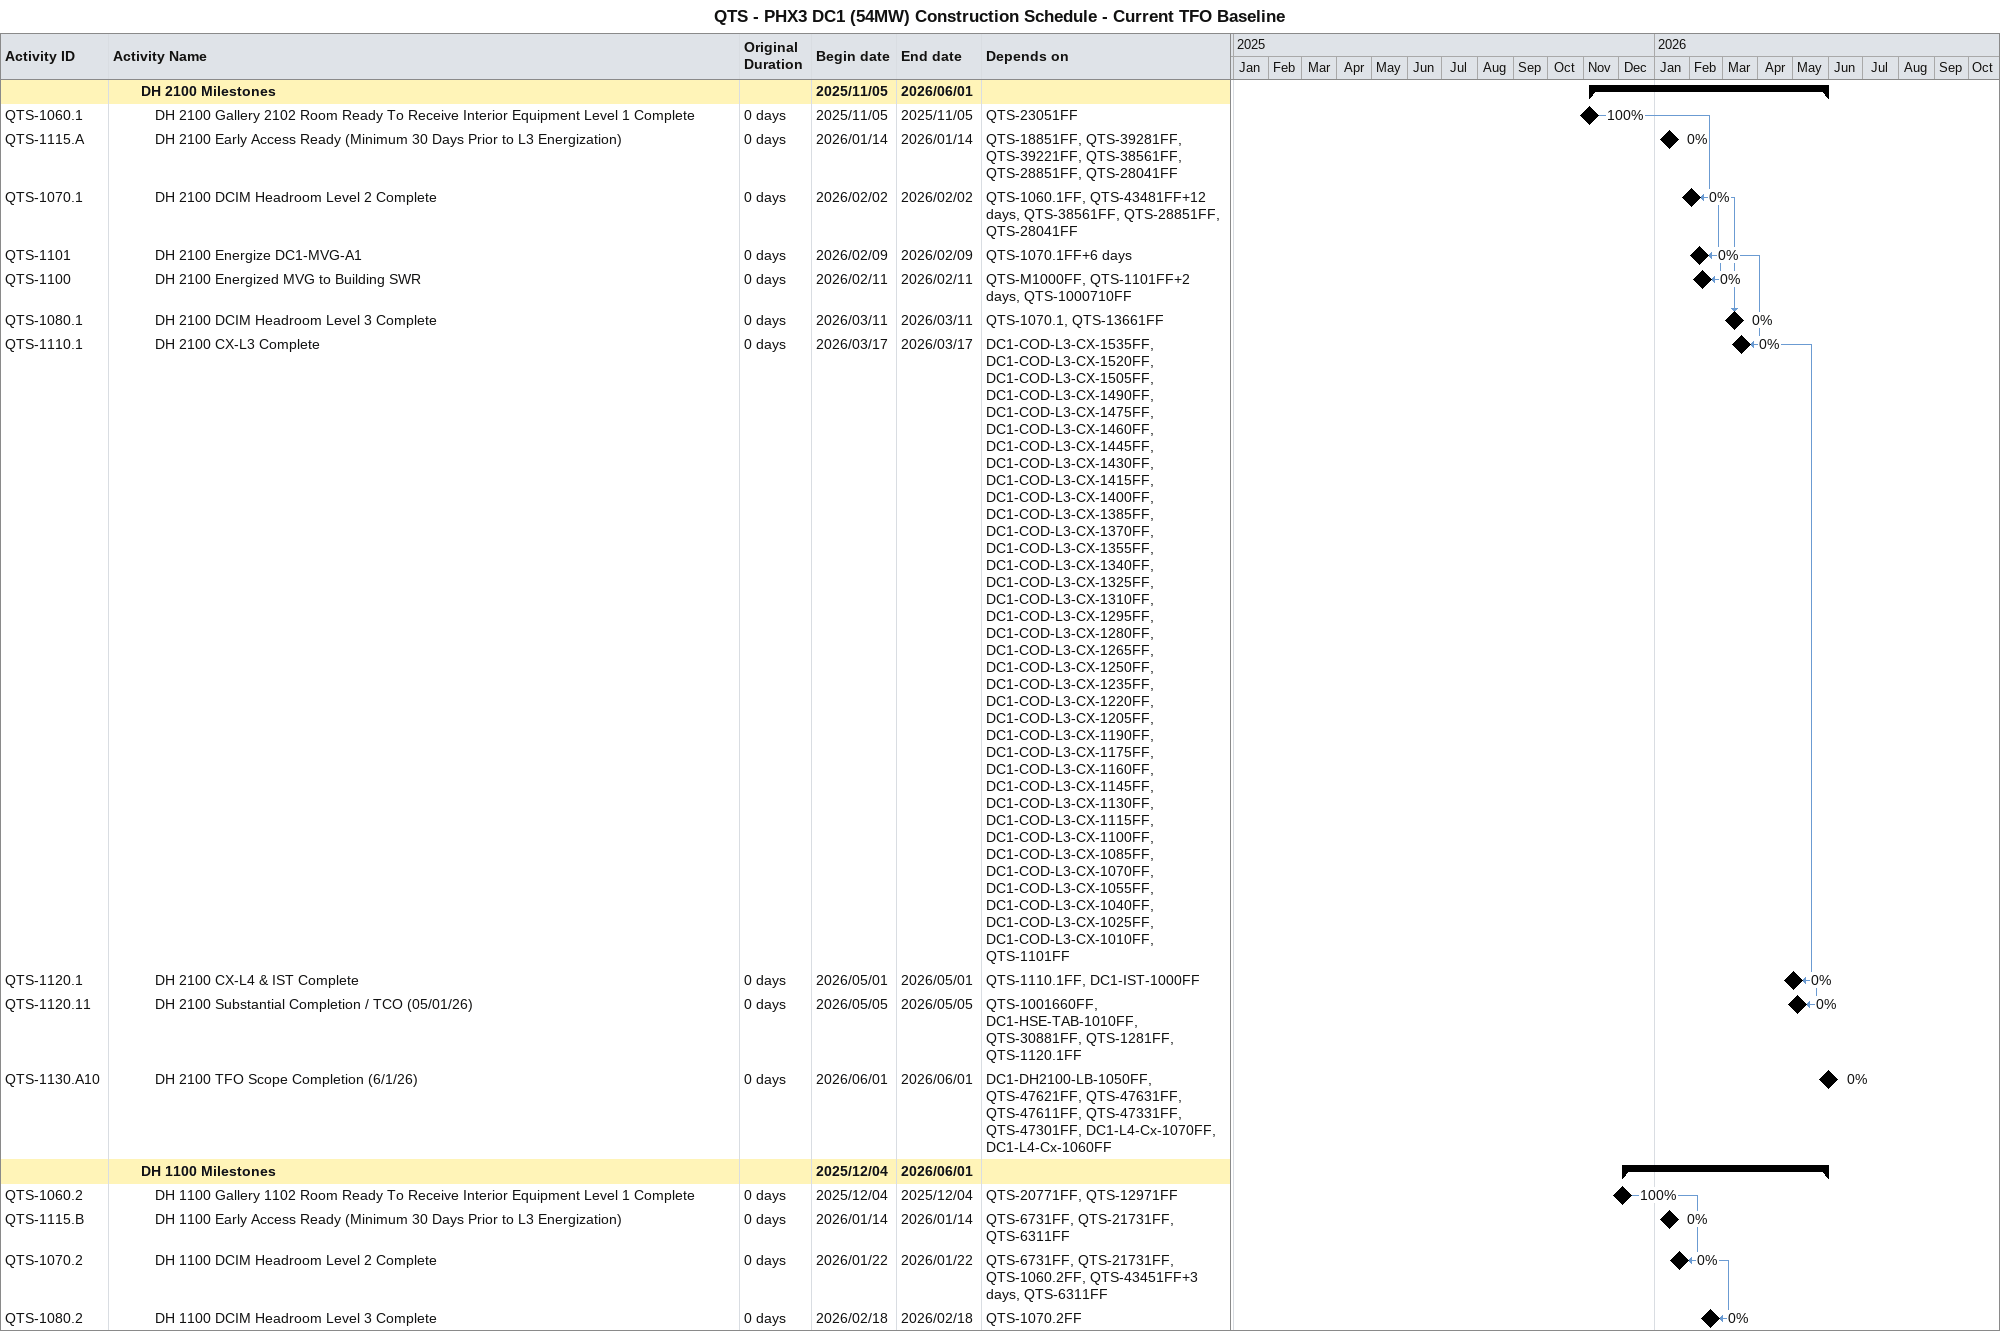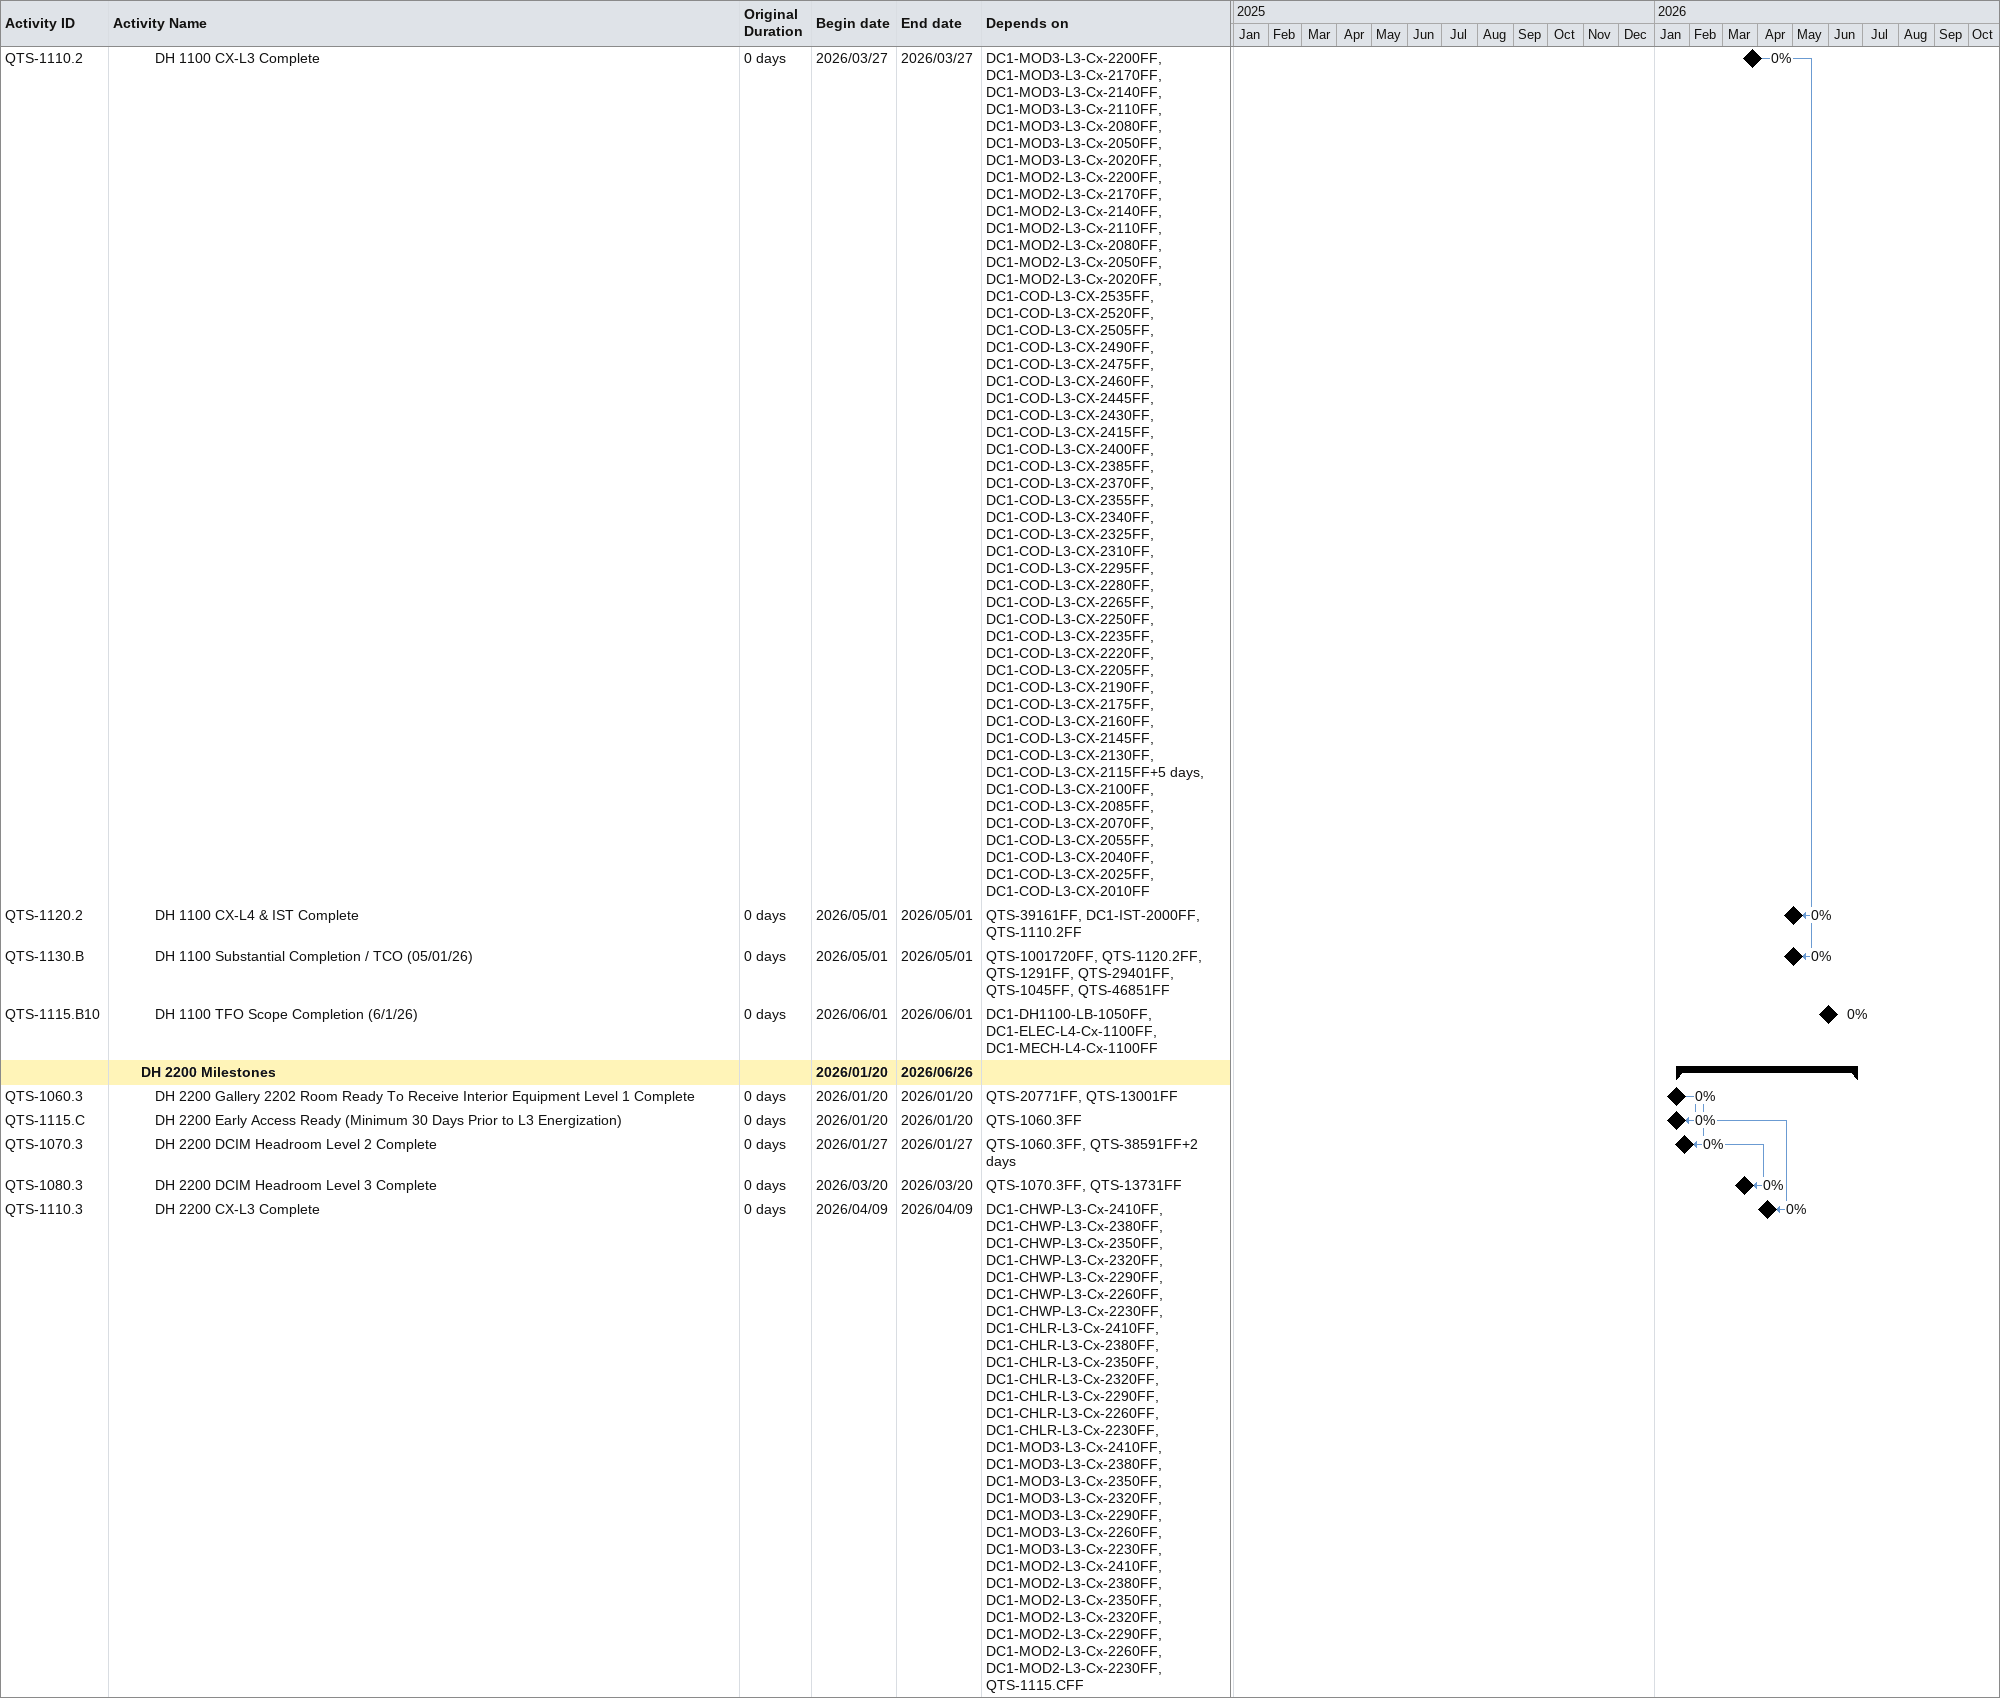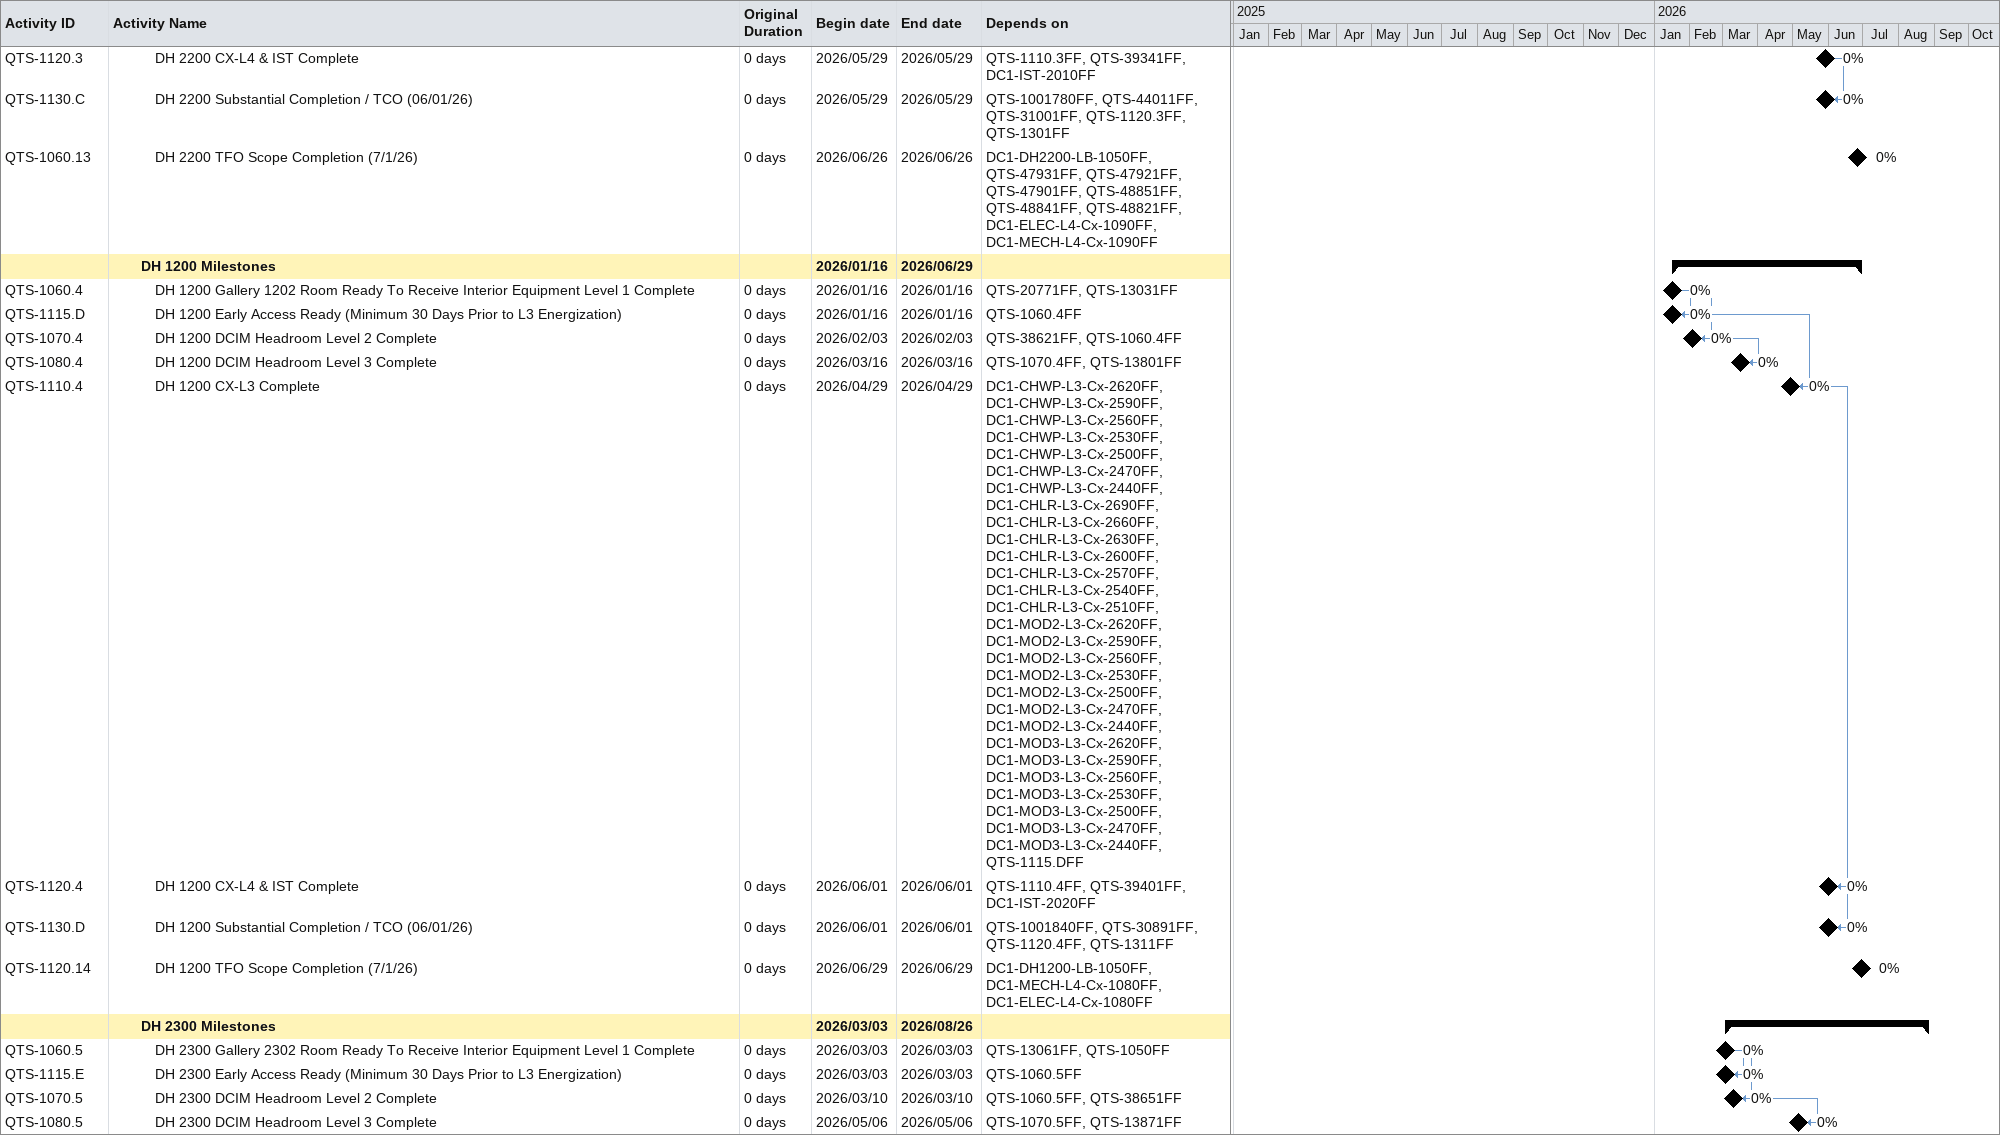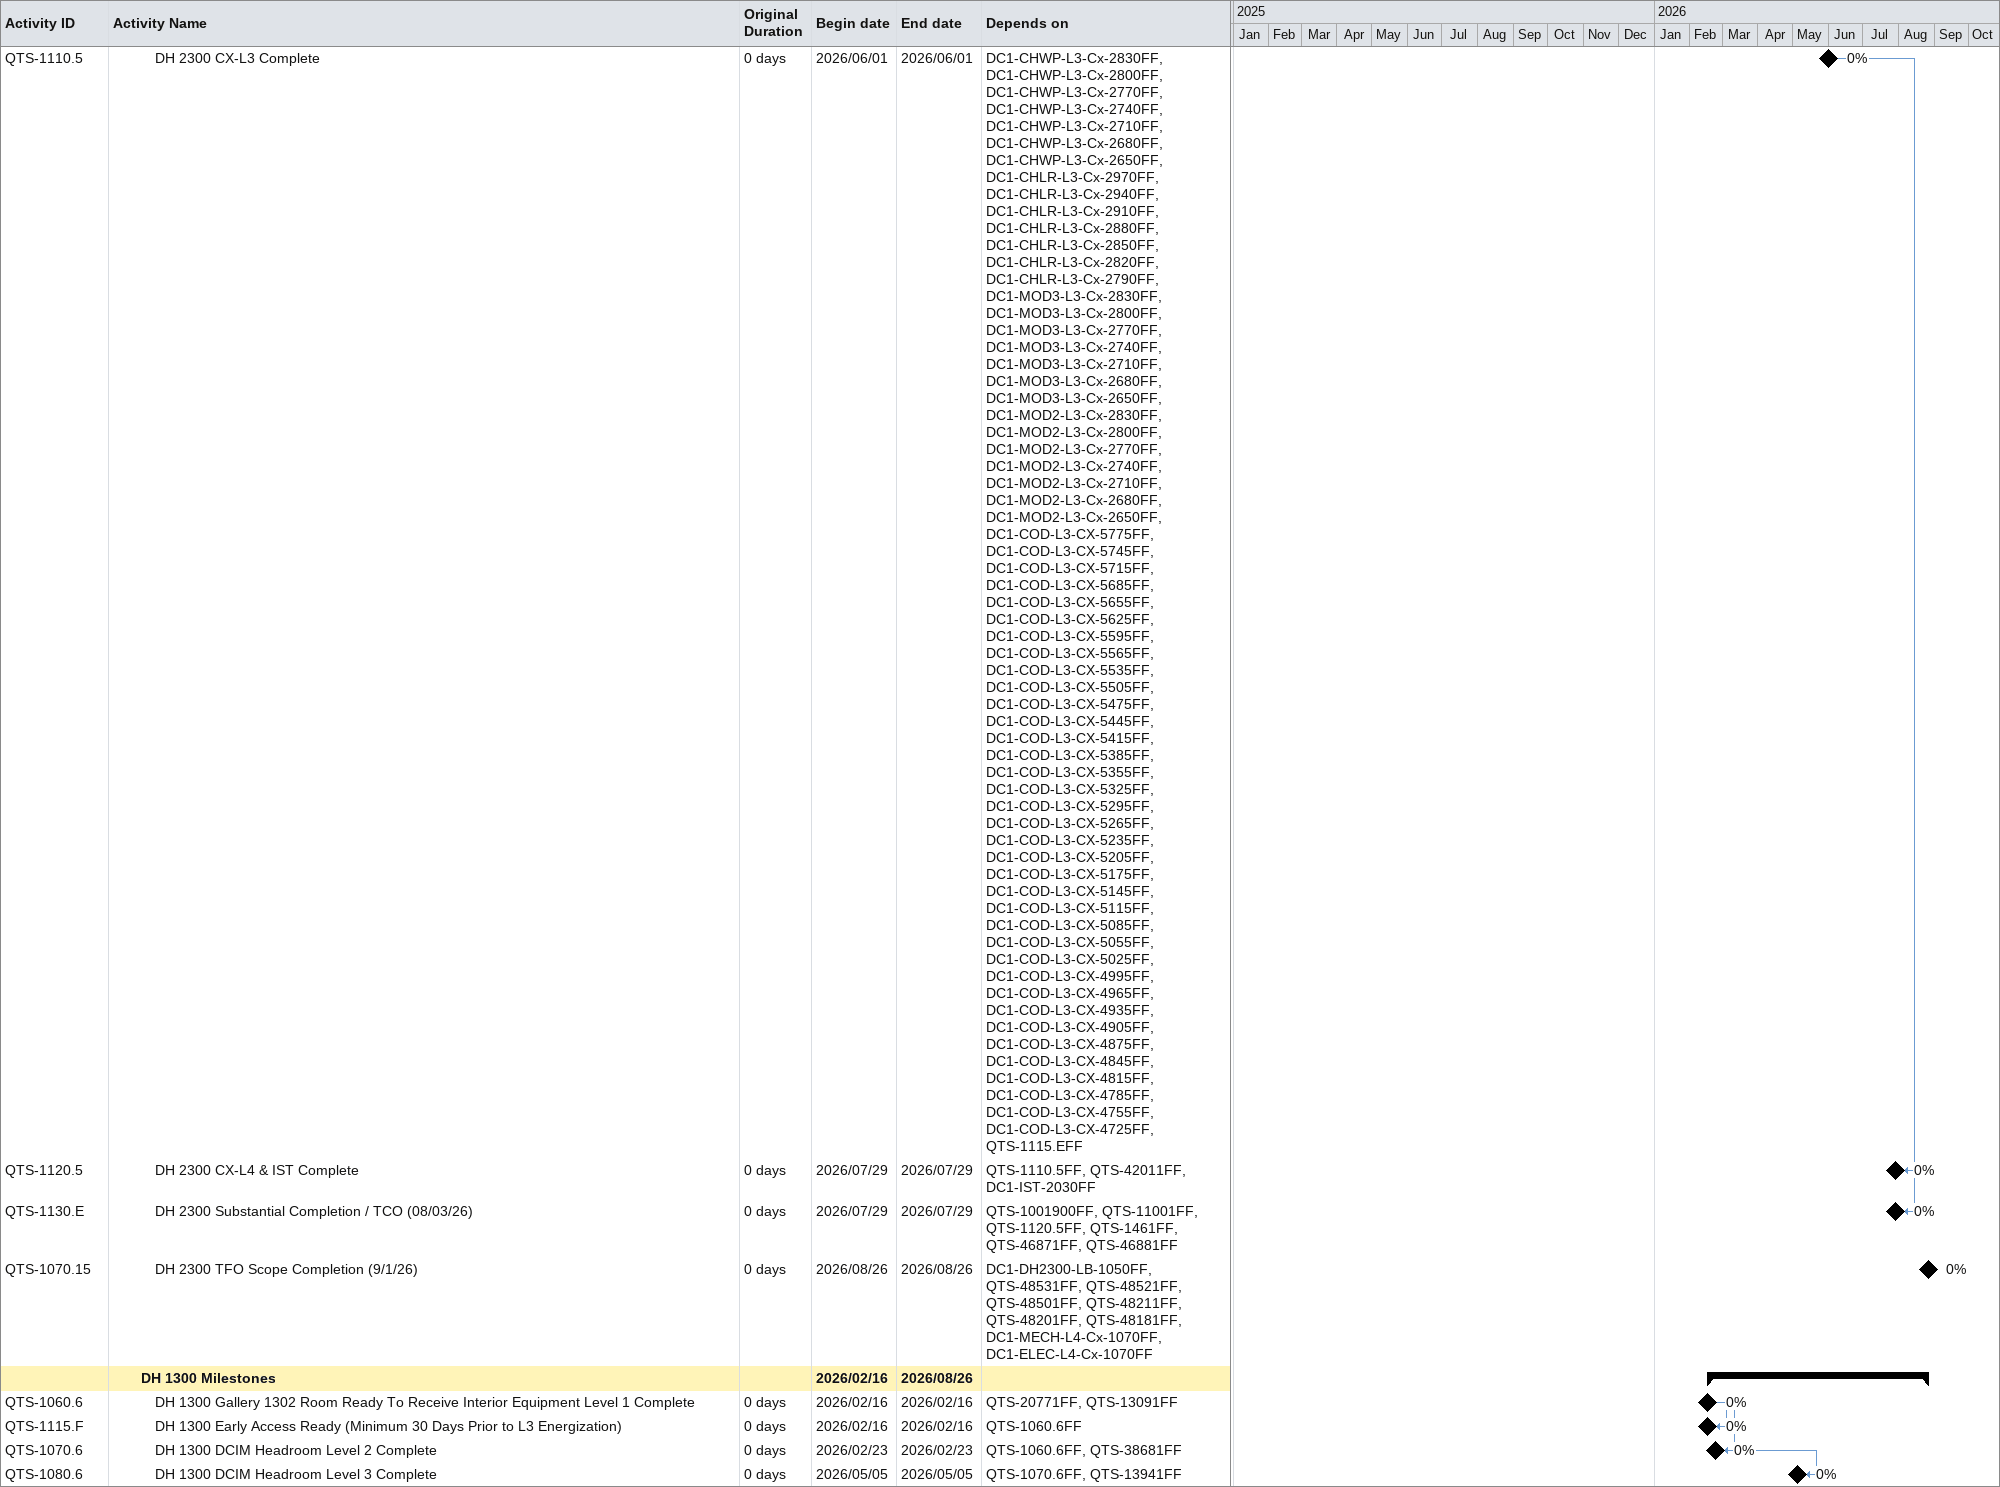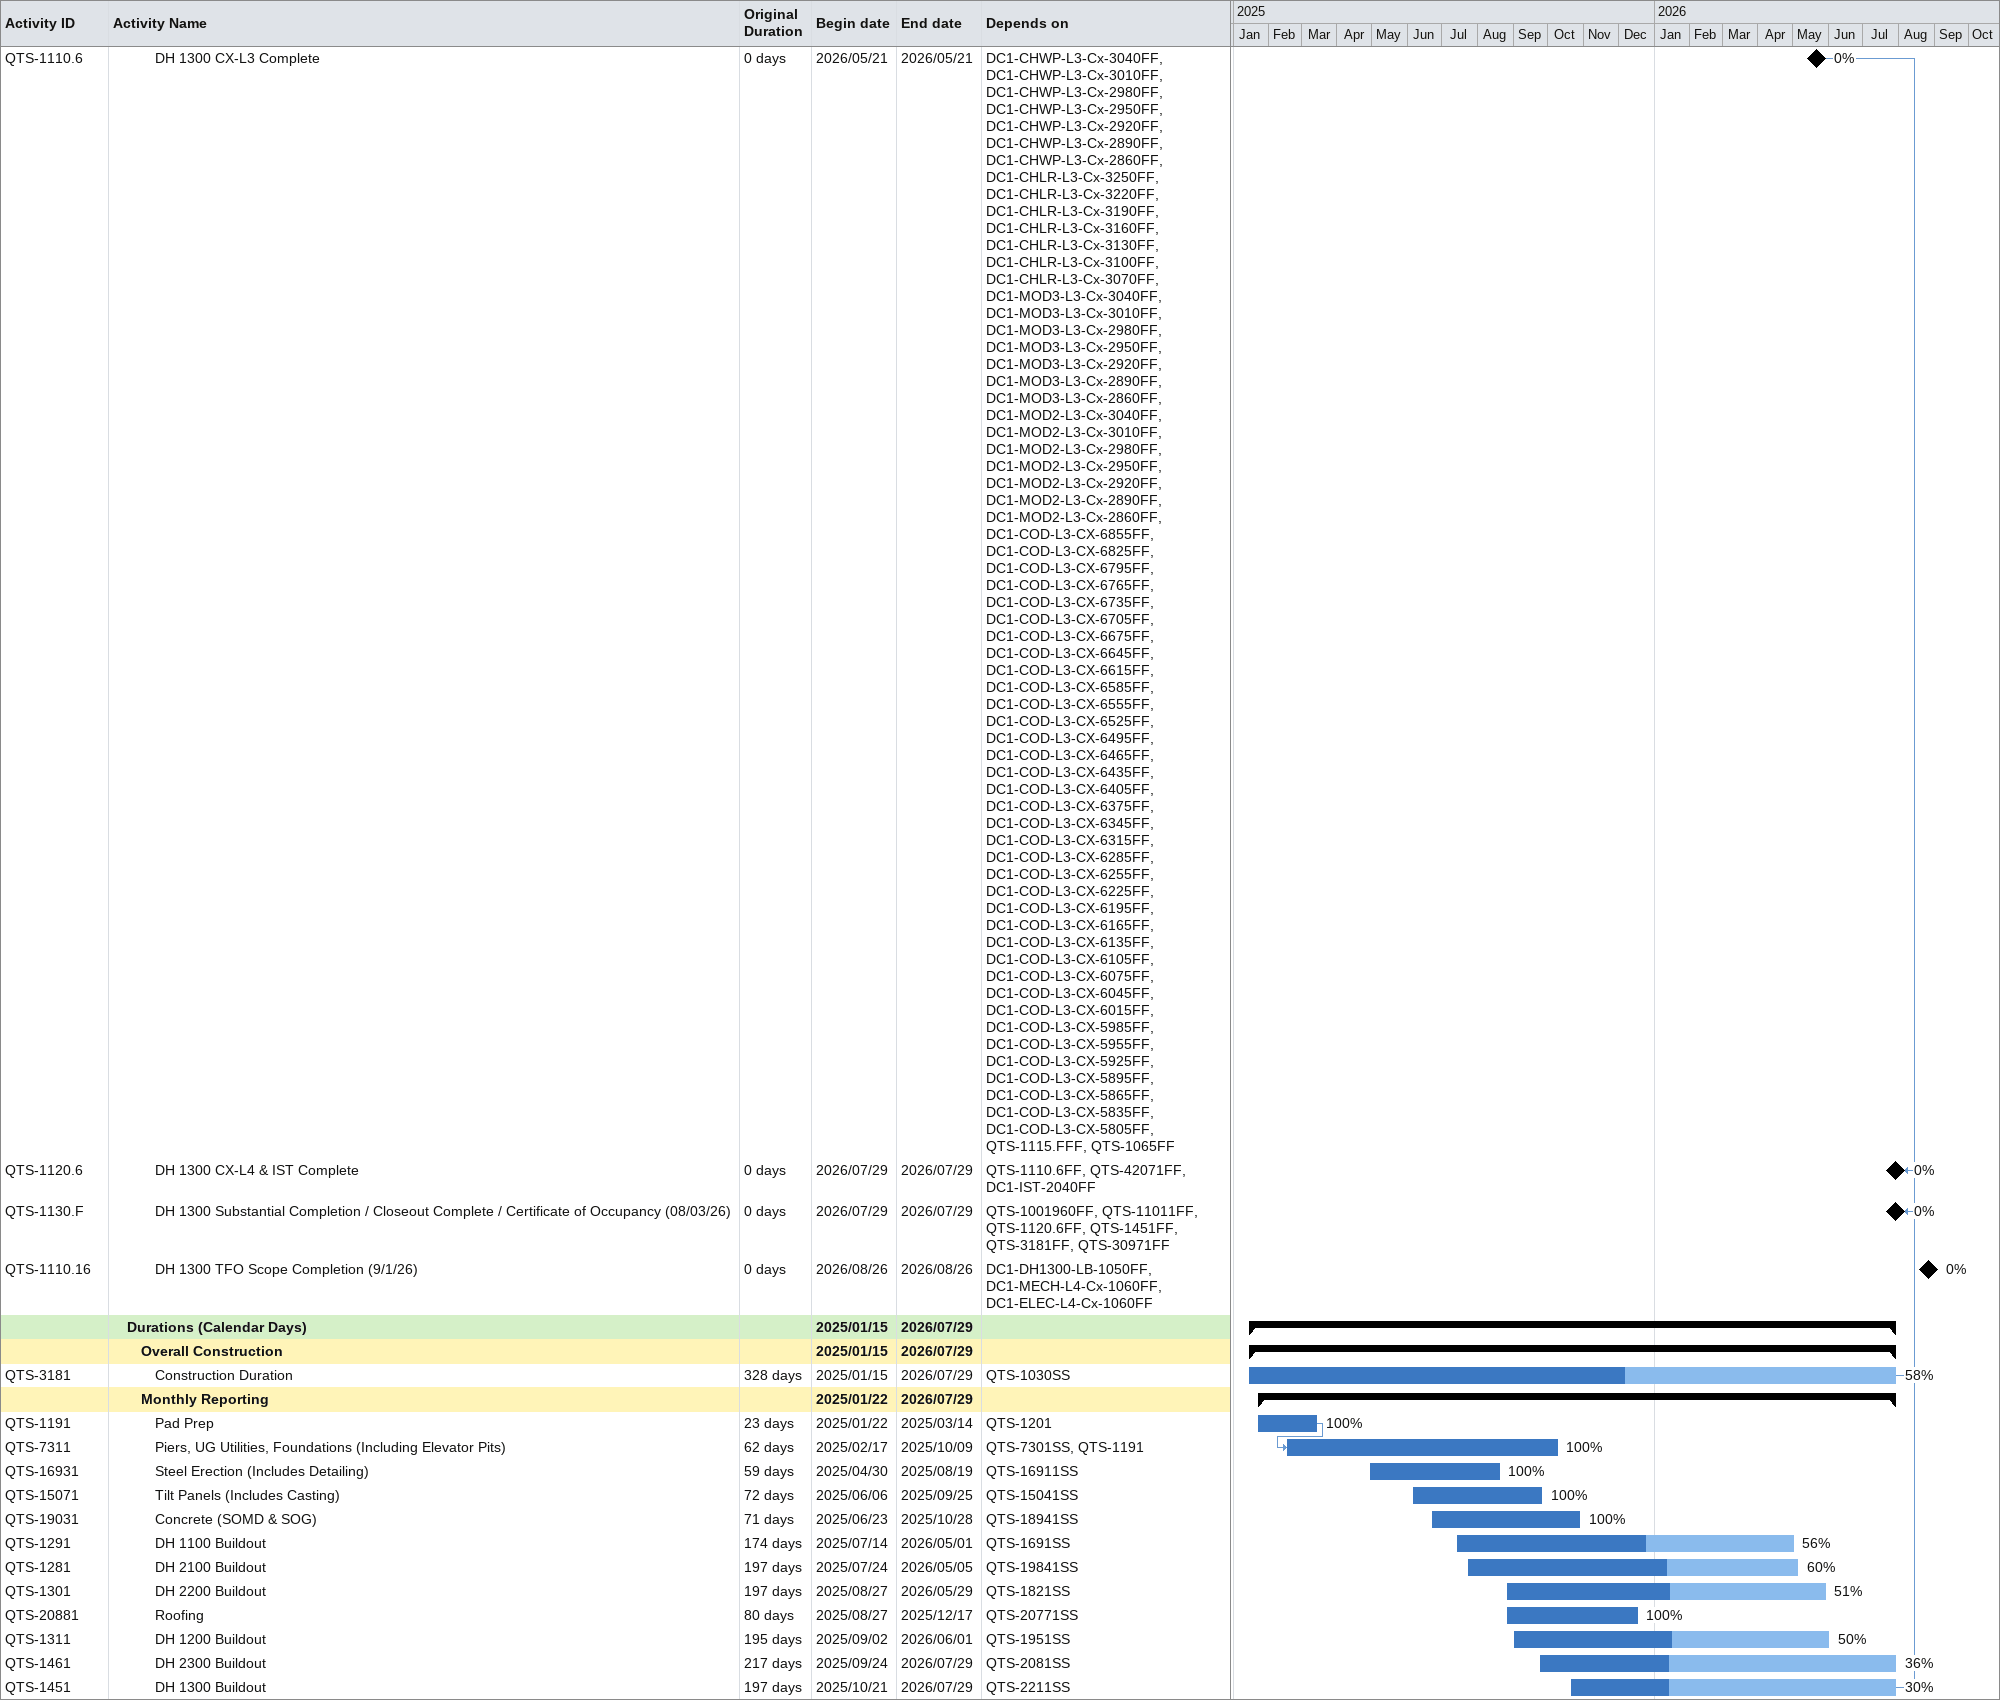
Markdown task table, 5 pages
QTS - PHX3 DC1 (54MW) Construction Schedule - Current TFO Baseline

| ID | Level | Task | Original duration | Start | Finish | Predecessors | % complete |
|---|---|---|---|---|---|---|---|
|  | 3 | **DH 2100 Milestones** |  | 2025-11-05 | 2026-06-01 |  |  |
| QTS-1060.1 | 4 | DH 2100 Gallery 2102 Room Ready To Receive Interior Equipment Level 1 Complete | 0d | 2025-11-05 | 2025-11-05 | QTS-23051FF | 100 |
| QTS-1115.A | 4 | DH 2100 Early Access Ready (Minimum 30 Days Prior to L3 Energization) | 0d | 2026-01-14 | 2026-01-14 | QTS-18851FF, QTS-39281FF, QTS-39221FF, QTS-38561FF, QTS-28851FF, QTS-28041FF | 0 |
| QTS-1070.1 | 4 | DH 2100 DCIM Headroom Level 2 Complete | 0d | 2026-02-02 | 2026-02-02 | QTS-1060.1FF, QTS-43481FF+12d, QTS-38561FF, QTS-28851FF, QTS-28041FF | 0 |
| QTS-1101 | 4 | DH 2100 Energize DC1-MVG-A1 | 0d | 2026-02-09 | 2026-02-09 | QTS-1070.1FF+6d | 0 |
| QTS-1100 | 4 | DH 2100 Energized MVG to Building SWR | 0d | 2026-02-11 | 2026-02-11 | QTS-M1000FF, QTS-1101FF+2d, QTS-1000710FF | 0 |
| QTS-1080.1 | 4 | DH 2100 DCIM Headroom Level 3 Complete | 0d | 2026-03-11 | 2026-03-11 | QTS-1070.1, QTS-13661FF | 0 |
| QTS-1110.1 | 4 | DH 2100 CX-L3 Complete | 0d | 2026-03-17 | 2026-03-17 | DC1-COD-L3-CX-1535FF, DC1-COD-L3-CX-1520FF, DC1-COD-L3-CX-1505FF, DC1-COD-L3-CX-1490FF, DC1-COD-L3-CX-1475FF, DC1-COD-L3-CX-1460FF, DC1-COD-L3-CX-1445FF, DC1-COD-L3-CX-1430FF, DC1-COD-L3-CX-1415FF, DC1-COD-L3-CX-1400FF, DC1-COD-L3-CX-1385FF, DC1-COD-L3-CX-1370FF, DC1-COD-L3-CX-1355FF, DC1-COD-L3-CX-1340FF, DC1-COD-L3-CX-1325FF, DC1-COD-L3-CX-1310FF, DC1-COD-L3-CX-1295FF, DC1-COD-L3-CX-1280FF, DC1-COD-L3-CX-1265FF, DC1-COD-L3-CX-1250FF, DC1-COD-L3-CX-1235FF, DC1-COD-L3-CX-1220FF, DC1-COD-L3-CX-1205FF, DC1-COD-L3-CX-1190FF, DC1-COD-L3-CX-1175FF, DC1-COD-L3-CX-1160FF, DC1-COD-L3-CX-1145FF, DC1-COD-L3-CX-1130FF, DC1-COD-L3-CX-1115FF, DC1-COD-L3-CX-1100FF, DC1-COD-L3-CX-1085FF, DC1-COD-L3-CX-1070FF, DC1-COD-L3-CX-1055FF, DC1-COD-L3-CX-1040FF, DC1-COD-L3-CX-1025FF, DC1-COD-L3-CX-1010FF, QTS-1101FF | 0 |
| QTS-1120.1 | 4 | DH 2100 CX-L4 & IST Complete | 0d | 2026-05-01 | 2026-05-01 | QTS-1110.1FF, DC1-IST-1000FF | 0 |
| QTS-1120.11 | 4 | DH 2100 Substantial Completion / TCO (05/01/26) | 0d | 2026-05-05 | 2026-05-05 | QTS-1001660FF, DC1-HSE-TAB-1010FF, QTS-30881FF, QTS-1281FF, QTS-1120.1FF | 0 |
| QTS-1130.A10 | 4 | DH 2100 TFO Scope Completion (6/1/26) | 0d | 2026-06-01 | 2026-06-01 | DC1-DH2100-LB-1050FF, QTS-47621FF, QTS-47631FF, QTS-47611FF, QTS-47331FF, QTS-47301FF, DC1-L4-Cx-1070FF, DC1-L4-Cx-1060FF | 0 |
|  | 3 | **DH 1100 Milestones** |  | 2025-12-04 | 2026-06-01 |  |  |
| QTS-1060.2 | 4 | DH 1100 Gallery 1102 Room Ready To Receive Interior Equipment Level 1 Complete | 0d | 2025-12-04 | 2025-12-04 | QTS-20771FF, QTS-12971FF | 100 |
| QTS-1115.B | 4 | DH 1100 Early Access Ready (Minimum 30 Days Prior to L3 Energization) | 0d | 2026-01-14 | 2026-01-14 | QTS-6731FF, QTS-21731FF, QTS-6311FF | 0 |
| QTS-1070.2 | 4 | DH 1100 DCIM Headroom Level 2 Complete | 0d | 2026-01-22 | 2026-01-22 | QTS-6731FF, QTS-21731FF, QTS-1060.2FF, QTS-43451FF+3d, QTS-6311FF | 0 |
| QTS-1080.2 | 4 | DH 1100 DCIM Headroom Level 3 Complete | 0d | 2026-02-18 | 2026-02-18 | QTS-1070.2FF | 0 |
| QTS-1110.2 | 4 | DH 1100 CX-L3 Complete | 0d | 2026-03-27 | 2026-03-27 | DC1-MOD3-L3-Cx-2200FF, DC1-MOD3-L3-Cx-2170FF, DC1-MOD3-L3-Cx-2140FF, DC1-MOD3-L3-Cx-2110FF, DC1-MOD3-L3-Cx-2080FF, DC1-MOD3-L3-Cx-2050FF, DC1-MOD3-L3-Cx-2020FF, DC1-MOD2-L3-Cx-2200FF, DC1-MOD2-L3-Cx-2170FF, DC1-MOD2-L3-Cx-2140FF, DC1-MOD2-L3-Cx-2110FF, DC1-MOD2-L3-Cx-2080FF, DC1-MOD2-L3-Cx-2050FF, DC1-MOD2-L3-Cx-2020FF, DC1-COD-L3-CX-2535FF, DC1-COD-L3-CX-2520FF, DC1-COD-L3-CX-2505FF, DC1-COD-L3-CX-2490FF, DC1-COD-L3-CX-2475FF, DC1-COD-L3-CX-2460FF, DC1-COD-L3-CX-2445FF, DC1-COD-L3-CX-2430FF, DC1-COD-L3-CX-2415FF, DC1-COD-L3-CX-2400FF, DC1-COD-L3-CX-2385FF, DC1-COD-L3-CX-2370FF, DC1-COD-L3-CX-2355FF, DC1-COD-L3-CX-2340FF, DC1-COD-L3-CX-2325FF, DC1-COD-L3-CX-2310FF, DC1-COD-L3-CX-2295FF, DC1-COD-L3-CX-2280FF, DC1-COD-L3-CX-2265FF, DC1-COD-L3-CX-2250FF, DC1-COD-L3-CX-2235FF, DC1-COD-L3-CX-2220FF, DC1-COD-L3-CX-2205FF, DC1-COD-L3-CX-2190FF, DC1-COD-L3-CX-2175FF, DC1-COD-L3-CX-2160FF, DC1-COD-L3-CX-2145FF, DC1-COD-L3-CX-2130FF, DC1-COD-L3-CX-2115FF+5d, DC1-COD-L3-CX-2100FF, DC1-COD-L3-CX-2085FF, DC1-COD-L3-CX-2070FF, DC1-COD-L3-CX-2055FF, DC1-COD-L3-CX-2040FF, DC1-COD-L3-CX-2025FF, DC1-COD-L3-CX-2010FF | 0 |
| QTS-1120.2 | 4 | DH 1100 CX-L4 & IST Complete | 0d | 2026-05-01 | 2026-05-01 | QTS-39161FF, DC1-IST-2000FF, QTS-1110.2FF | 0 |
| QTS-1130.B | 4 | DH 1100 Substantial Completion / TCO (05/01/26) | 0d | 2026-05-01 | 2026-05-01 | QTS-1001720FF, QTS-1120.2FF, QTS-1291FF, QTS-29401FF, QTS-1045FF, QTS-46851FF | 0 |
| QTS-1115.B10 | 4 | DH 1100 TFO Scope Completion (6/1/26) | 0d | 2026-06-01 | 2026-06-01 | DC1-DH1100-LB-1050FF, DC1-ELEC-L4-Cx-1100FF, DC1-MECH-L4-Cx-1100FF | 0 |
|  | 3 | **DH 2200 Milestones** |  | 2026-01-20 | 2026-06-26 |  |  |
| QTS-1060.3 | 4 | DH 2200 Gallery 2202 Room Ready To Receive Interior Equipment Level 1 Complete | 0d | 2026-01-20 | 2026-01-20 | QTS-20771FF, QTS-13001FF | 0 |
| QTS-1115.C | 4 | DH 2200 Early Access Ready (Minimum 30 Days Prior to L3 Energization) | 0d | 2026-01-20 | 2026-01-20 | QTS-1060.3FF | 0 |
| QTS-1070.3 | 4 | DH 2200 DCIM Headroom Level 2 Complete | 0d | 2026-01-27 | 2026-01-27 | QTS-1060.3FF, QTS-38591FF+2d | 0 |
| QTS-1080.3 | 4 | DH 2200 DCIM Headroom Level 3 Complete | 0d | 2026-03-20 | 2026-03-20 | QTS-1070.3FF, QTS-13731FF | 0 |
| QTS-1110.3 | 4 | DH 2200 CX-L3 Complete | 0d | 2026-04-09 | 2026-04-09 | DC1-CHWP-L3-Cx-2410FF, DC1-CHWP-L3-Cx-2380FF, DC1-CHWP-L3-Cx-2350FF, DC1-CHWP-L3-Cx-2320FF, DC1-CHWP-L3-Cx-2290FF, DC1-CHWP-L3-Cx-2260FF, DC1-CHWP-L3-Cx-2230FF, DC1-CHLR-L3-Cx-2410FF, DC1-CHLR-L3-Cx-2380FF, DC1-CHLR-L3-Cx-2350FF, DC1-CHLR-L3-Cx-2320FF, DC1-CHLR-L3-Cx-2290FF, DC1-CHLR-L3-Cx-2260FF, DC1-CHLR-L3-Cx-2230FF, DC1-MOD3-L3-Cx-2410FF, DC1-MOD3-L3-Cx-2380FF, DC1-MOD3-L3-Cx-2350FF, DC1-MOD3-L3-Cx-2320FF, DC1-MOD3-L3-Cx-2290FF, DC1-MOD3-L3-Cx-2260FF, DC1-MOD3-L3-Cx-2230FF, DC1-MOD2-L3-Cx-2410FF, DC1-MOD2-L3-Cx-2380FF, DC1-MOD2-L3-Cx-2350FF, DC1-MOD2-L3-Cx-2320FF, DC1-MOD2-L3-Cx-2290FF, DC1-MOD2-L3-Cx-2260FF, DC1-MOD2-L3-Cx-2230FF, QTS-1115.CFF | 0 |
| QTS-1120.3 | 4 | DH 2200 CX-L4 & IST Complete | 0d | 2026-05-29 | 2026-05-29 | QTS-1110.3FF, QTS-39341FF, DC1-IST-2010FF | 0 |
| QTS-1130.C | 4 | DH 2200 Substantial Completion / TCO (06/01/26) | 0d | 2026-05-29 | 2026-05-29 | QTS-1001780FF, QTS-44011FF, QTS-31001FF, QTS-1120.3FF, QTS-1301FF | 0 |
| QTS-1060.13 | 4 | DH 2200 TFO Scope Completion (7/1/26) | 0d | 2026-06-26 | 2026-06-26 | DC1-DH2200-LB-1050FF, QTS-47931FF, QTS-47921FF, QTS-47901FF, QTS-48851FF, QTS-48841FF, QTS-48821FF, DC1-ELEC-L4-Cx-1090FF, DC1-MECH-L4-Cx-1090FF | 0 |
|  | 3 | **DH 1200 Milestones** |  | 2026-01-16 | 2026-06-29 |  |  |
| QTS-1060.4 | 4 | DH 1200 Gallery 1202 Room Ready To Receive Interior Equipment Level 1 Complete | 0d | 2026-01-16 | 2026-01-16 | QTS-20771FF, QTS-13031FF | 0 |
| QTS-1115.D | 4 | DH 1200 Early Access Ready (Minimum 30 Days Prior to L3 Energization) | 0d | 2026-01-16 | 2026-01-16 | QTS-1060.4FF | 0 |
| QTS-1070.4 | 4 | DH 1200 DCIM Headroom Level 2 Complete | 0d | 2026-02-03 | 2026-02-03 | QTS-38621FF, QTS-1060.4FF | 0 |
| QTS-1080.4 | 4 | DH 1200 DCIM Headroom Level 3 Complete | 0d | 2026-03-16 | 2026-03-16 | QTS-1070.4FF, QTS-13801FF | 0 |
| QTS-1110.4 | 4 | DH 1200 CX-L3 Complete | 0d | 2026-04-29 | 2026-04-29 | DC1-CHWP-L3-Cx-2620FF, DC1-CHWP-L3-Cx-2590FF, DC1-CHWP-L3-Cx-2560FF, DC1-CHWP-L3-Cx-2530FF, DC1-CHWP-L3-Cx-2500FF, DC1-CHWP-L3-Cx-2470FF, DC1-CHWP-L3-Cx-2440FF, DC1-CHLR-L3-Cx-2690FF, DC1-CHLR-L3-Cx-2660FF, DC1-CHLR-L3-Cx-2630FF, DC1-CHLR-L3-Cx-2600FF, DC1-CHLR-L3-Cx-2570FF, DC1-CHLR-L3-Cx-2540FF, DC1-CHLR-L3-Cx-2510FF, DC1-MOD2-L3-Cx-2620FF, DC1-MOD2-L3-Cx-2590FF, DC1-MOD2-L3-Cx-2560FF, DC1-MOD2-L3-Cx-2530FF, DC1-MOD2-L3-Cx-2500FF, DC1-MOD2-L3-Cx-2470FF, DC1-MOD2-L3-Cx-2440FF, DC1-MOD3-L3-Cx-2620FF, DC1-MOD3-L3-Cx-2590FF, DC1-MOD3-L3-Cx-2560FF, DC1-MOD3-L3-Cx-2530FF, DC1-MOD3-L3-Cx-2500FF, DC1-MOD3-L3-Cx-2470FF, DC1-MOD3-L3-Cx-2440FF, QTS-1115.DFF | 0 |
| QTS-1120.4 | 4 | DH 1200 CX-L4 & IST Complete | 0d | 2026-06-01 | 2026-06-01 | QTS-1110.4FF, QTS-39401FF, DC1-IST-2020FF | 0 |
| QTS-1130.D | 4 | DH 1200 Substantial Completion / TCO (06/01/26) | 0d | 2026-06-01 | 2026-06-01 | QTS-1001840FF, QTS-30891FF, QTS-1120.4FF, QTS-1311FF | 0 |
| QTS-1120.14 | 4 | DH 1200 TFO Scope Completion (7/1/26) | 0d | 2026-06-29 | 2026-06-29 | DC1-DH1200-LB-1050FF, DC1-MECH-L4-Cx-1080FF, DC1-ELEC-L4-Cx-1080FF | 0 |
|  | 3 | **DH 2300 Milestones** |  | 2026-03-03 | 2026-08-26 |  |  |
| QTS-1060.5 | 4 | DH 2300 Gallery 2302 Room Ready To Receive Interior Equipment Level 1 Complete | 0d | 2026-03-03 | 2026-03-03 | QTS-13061FF, QTS-1050FF | 0 |
| QTS-1115.E | 4 | DH 2300 Early Access Ready (Minimum 30 Days Prior to L3 Energization) | 0d | 2026-03-03 | 2026-03-03 | QTS-1060.5FF | 0 |
| QTS-1070.5 | 4 | DH 2300 DCIM Headroom Level 2 Complete | 0d | 2026-03-10 | 2026-03-10 | QTS-1060.5FF, QTS-38651FF | 0 |
| QTS-1080.5 | 4 | DH 2300 DCIM Headroom Level 3 Complete | 0d | 2026-05-06 | 2026-05-06 | QTS-1070.5FF, QTS-13871FF | 0 |
| QTS-1110.5 | 4 | DH 2300 CX-L3 Complete | 0d | 2026-06-01 | 2026-06-01 | DC1-CHWP-L3-Cx-2830FF, DC1-CHWP-L3-Cx-2800FF, DC1-CHWP-L3-Cx-2770FF, DC1-CHWP-L3-Cx-2740FF, DC1-CHWP-L3-Cx-2710FF, DC1-CHWP-L3-Cx-2680FF, DC1-CHWP-L3-Cx-2650FF, DC1-CHLR-L3-Cx-2970FF, DC1-CHLR-L3-Cx-2940FF, DC1-CHLR-L3-Cx-2910FF, DC1-CHLR-L3-Cx-2880FF, DC1-CHLR-L3-Cx-2850FF, DC1-CHLR-L3-Cx-2820FF, DC1-CHLR-L3-Cx-2790FF, DC1-MOD3-L3-Cx-2830FF, DC1-MOD3-L3-Cx-2800FF, DC1-MOD3-L3-Cx-2770FF, DC1-MOD3-L3-Cx-2740FF, DC1-MOD3-L3-Cx-2710FF, DC1-MOD3-L3-Cx-2680FF, DC1-MOD3-L3-Cx-2650FF, DC1-MOD2-L3-Cx-2830FF, DC1-MOD2-L3-Cx-2800FF, DC1-MOD2-L3-Cx-2770FF, DC1-MOD2-L3-Cx-2740FF, DC1-MOD2-L3-Cx-2710FF, DC1-MOD2-L3-Cx-2680FF, DC1-MOD2-L3-Cx-2650FF, DC1-COD-L3-CX-5775FF, DC1-COD-L3-CX-5745FF, DC1-COD-L3-CX-5715FF, DC1-COD-L3-CX-5685FF, DC1-COD-L3-CX-5655FF, DC1-COD-L3-CX-5625FF, DC1-COD-L3-CX-5595FF, DC1-COD-L3-CX-5565FF, DC1-COD-L3-CX-5535FF, DC1-COD-L3-CX-5505FF, DC1-COD-L3-CX-5475FF, DC1-COD-L3-CX-5445FF, DC1-COD-L3-CX-5415FF, DC1-COD-L3-CX-5385FF, DC1-COD-L3-CX-5355FF, DC1-COD-L3-CX-5325FF, DC1-COD-L3-CX-5295FF, DC1-COD-L3-CX-5265FF, DC1-COD-L3-CX-5235FF, DC1-COD-L3-CX-5205FF, DC1-COD-L3-CX-5175FF, DC1-COD-L3-CX-5145FF, DC1-COD-L3-CX-5115FF, DC1-COD-L3-CX-5085FF, DC1-COD-L3-CX-5055FF, DC1-COD-L3-CX-5025FF, DC1-COD-L3-CX-4995FF, DC1-COD-L3-CX-4965FF, DC1-COD-L3-CX-4935FF, DC1-COD-L3-CX-4905FF, DC1-COD-L3-CX-4875FF, DC1-COD-L3-CX-4845FF, DC1-COD-L3-CX-4815FF, DC1-COD-L3-CX-4785FF, DC1-COD-L3-CX-4755FF, DC1-COD-L3-CX-4725FF, QTS-1115.EFF | 0 |
| QTS-1120.5 | 4 | DH 2300 CX-L4 & IST Complete | 0d | 2026-07-29 | 2026-07-29 | QTS-1110.5FF, QTS-42011FF, DC1-IST-2030FF | 0 |
| QTS-1130.E | 4 | DH 2300 Substantial Completion / TCO (08/03/26) | 0d | 2026-07-29 | 2026-07-29 | QTS-1001900FF, QTS-11001FF, QTS-1120.5FF, QTS-1461FF, QTS-46871FF, QTS-46881FF | 0 |
| QTS-1070.15 | 4 | DH 2300 TFO Scope Completion (9/1/26) | 0d | 2026-08-26 | 2026-08-26 | DC1-DH2300-LB-1050FF, QTS-48531FF, QTS-48521FF, QTS-48501FF, QTS-48211FF, QTS-48201FF, QTS-48181FF, DC1-MECH-L4-Cx-1070FF, DC1-ELEC-L4-Cx-1070FF | 0 |
|  | 3 | **DH 1300 Milestones** |  | 2026-02-16 | 2026-08-26 |  |  |
| QTS-1060.6 | 4 | DH 1300 Gallery 1302 Room Ready To Receive Interior Equipment Level 1 Complete | 0d | 2026-02-16 | 2026-02-16 | QTS-20771FF, QTS-13091FF | 0 |
| QTS-1115.F | 4 | DH 1300 Early Access Ready (Minimum 30 Days Prior to L3 Energization) | 0d | 2026-02-16 | 2026-02-16 | QTS-1060.6FF | 0 |
| QTS-1070.6 | 4 | DH 1300 DCIM Headroom Level 2 Complete | 0d | 2026-02-23 | 2026-02-23 | QTS-1060.6FF, QTS-38681FF | 0 |
| QTS-1080.6 | 4 | DH 1300 DCIM Headroom Level 3 Complete | 0d | 2026-05-05 | 2026-05-05 | QTS-1070.6FF, QTS-13941FF | 0 |
| QTS-1110.6 | 4 | DH 1300 CX-L3 Complete | 0d | 2026-05-21 | 2026-05-21 | DC1-CHWP-L3-Cx-3040FF, DC1-CHWP-L3-Cx-3010FF, DC1-CHWP-L3-Cx-2980FF, DC1-CHWP-L3-Cx-2950FF, DC1-CHWP-L3-Cx-2920FF, DC1-CHWP-L3-Cx-2890FF, DC1-CHWP-L3-Cx-2860FF, DC1-CHLR-L3-Cx-3250FF, DC1-CHLR-L3-Cx-3220FF, DC1-CHLR-L3-Cx-3190FF, DC1-CHLR-L3-Cx-3160FF, DC1-CHLR-L3-Cx-3130FF, DC1-CHLR-L3-Cx-3100FF, DC1-CHLR-L3-Cx-3070FF, DC1-MOD3-L3-Cx-3040FF, DC1-MOD3-L3-Cx-3010FF, DC1-MOD3-L3-Cx-2980FF, DC1-MOD3-L3-Cx-2950FF, DC1-MOD3-L3-Cx-2920FF, DC1-MOD3-L3-Cx-2890FF, DC1-MOD3-L3-Cx-2860FF, DC1-MOD2-L3-Cx-3040FF, DC1-MOD2-L3-Cx-3010FF, DC1-MOD2-L3-Cx-2980FF, DC1-MOD2-L3-Cx-2950FF, DC1-MOD2-L3-Cx-2920FF, DC1-MOD2-L3-Cx-2890FF, DC1-MOD2-L3-Cx-2860FF, DC1-COD-L3-CX-6855FF, DC1-COD-L3-CX-6825FF, DC1-COD-L3-CX-6795FF, DC1-COD-L3-CX-6765FF, DC1-COD-L3-CX-6735FF, DC1-COD-L3-CX-6705FF, DC1-COD-L3-CX-6675FF, DC1-COD-L3-CX-6645FF, DC1-COD-L3-CX-6615FF, DC1-COD-L3-CX-6585FF, DC1-COD-L3-CX-6555FF, DC1-COD-L3-CX-6525FF, DC1-COD-L3-CX-6495FF, DC1-COD-L3-CX-6465FF, DC1-COD-L3-CX-6435FF, DC1-COD-L3-CX-6405FF, DC1-COD-L3-CX-6375FF, DC1-COD-L3-CX-6345FF, DC1-COD-L3-CX-6315FF, DC1-COD-L3-CX-6285FF, DC1-COD-L3-CX-6255FF, DC1-COD-L3-CX-6225FF, DC1-COD-L3-CX-6195FF, DC1-COD-L3-CX-6165FF, DC1-COD-L3-CX-6135FF, DC1-COD-L3-CX-6105FF, DC1-COD-L3-CX-6075FF, DC1-COD-L3-CX-6045FF, DC1-COD-L3-CX-6015FF, DC1-COD-L3-CX-5985FF, DC1-COD-L3-CX-5955FF, DC1-COD-L3-CX-5925FF, DC1-COD-L3-CX-5895FF, DC1-COD-L3-CX-5865FF, DC1-COD-L3-CX-5835FF, DC1-COD-L3-CX-5805FF, QTS-1115.FFF, QTS-1065FF | 0 |
| QTS-1120.6 | 4 | DH 1300 CX-L4 & IST Complete | 0d | 2026-07-29 | 2026-07-29 | QTS-1110.6FF, QTS-42071FF, DC1-IST-2040FF | 0 |
| QTS-1130.F | 4 | DH 1300 Substantial Completion / Closeout Complete / Certificate of Occupancy (08/03/26) | 0d | 2026-07-29 | 2026-07-29 | QTS-1001960FF, QTS-11011FF, QTS-1120.6FF, QTS-1451FF, QTS-3181FF, QTS-30971FF | 0 |
| QTS-1110.16 | 4 | DH 1300 TFO Scope Completion (9/1/26) | 0d | 2026-08-26 | 2026-08-26 | DC1-DH1300-LB-1050FF, DC1-MECH-L4-Cx-1060FF, DC1-ELEC-L4-Cx-1060FF | 0 |
|  | 2 | **Durations (Calendar Days)** |  | 2025-01-15 | 2026-07-29 |  |  |
|  | 3 | **Overall Construction** |  | 2025-01-15 | 2026-07-29 |  |  |
| QTS-3181 | 4 | Construction Duration | 328d | 2025-01-15 | 2026-07-29 | QTS-1030SS | 58 |
|  | 3 | **Monthly Reporting** |  | 2025-01-22 | 2026-07-29 |  |  |
| QTS-1191 | 4 | Pad Prep | 23d | 2025-01-22 | 2025-03-14 | QTS-1201 | 100 |
| QTS-7311 | 4 | Piers, UG Utilities, Foundations (Including Elevator Pits) | 62d | 2025-02-17 | 2025-10-09 | QTS-7301SS, QTS-1191 | 100 |
| QTS-16931 | 4 | Steel Erection (Includes Detailing) | 59d | 2025-04-30 | 2025-08-19 | QTS-16911SS | 100 |
| QTS-15071 | 4 | Tilt Panels (Includes Casting) | 72d | 2025-06-06 | 2025-09-25 | QTS-15041SS | 100 |
| QTS-19031 | 4 | Concrete (SOMD & SOG) | 71d | 2025-06-23 | 2025-10-28 | QTS-18941SS | 100 |
| QTS-1291 | 4 | DH 1100 Buildout | 174d | 2025-07-14 | 2026-05-01 | QTS-1691SS | 56 |
| QTS-1281 | 4 | DH 2100 Buildout | 197d | 2025-07-24 | 2026-05-05 | QTS-19841SS | 60 |
| QTS-1301 | 4 | DH 2200 Buildout | 197d | 2025-08-27 | 2026-05-29 | QTS-1821SS | 51 |
| QTS-20881 | 4 | Roofing | 80d | 2025-08-27 | 2025-12-17 | QTS-20771SS | 100 |
| QTS-1311 | 4 | DH 1200 Buildout | 195d | 2025-09-02 | 2026-06-01 | QTS-1951SS | 50 |
| QTS-1461 | 4 | DH 2300 Buildout | 217d | 2025-09-24 | 2026-07-29 | QTS-2081SS | 36 |
| QTS-1451 | 4 | DH 1300 Buildout | 197d | 2025-10-21 | 2026-07-29 | QTS-2211SS | 30 |
